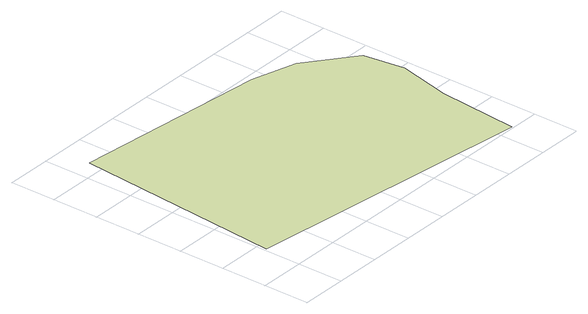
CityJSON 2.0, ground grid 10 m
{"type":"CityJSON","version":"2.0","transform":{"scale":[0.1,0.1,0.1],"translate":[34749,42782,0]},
"CityObjects":{
"landuse1":{"type":"LandUse","attributes":{"function":"1040","plot_area":2877.08,"landuse":"place_of_worship"},"geometry":[{"type":"MultiSurface","lod":"1","boundaries":[[[0,1,2,3,4,5,6,7]]]}]}
},
"vertices":[
[47,534,0],[6,81,0],[638,3,0],[655,179,0],[681,293,0],[669,382,0],[569,460,0],[473,488,0]
]}
